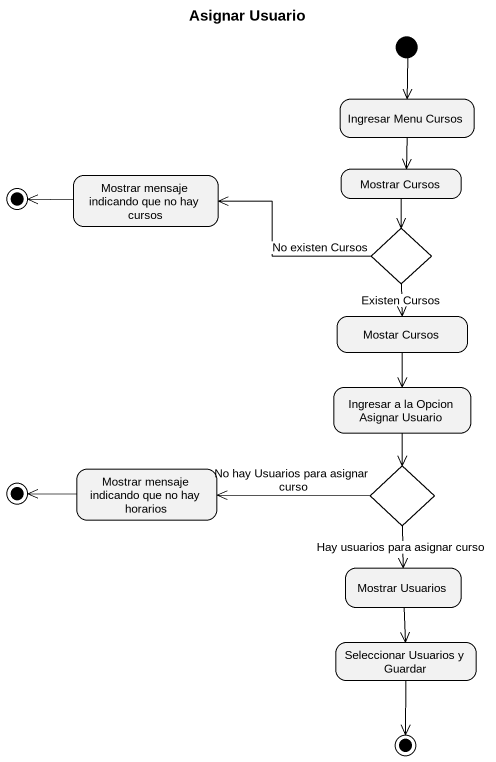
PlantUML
@startuml
title Asignar Usuario
hide empty description
state "Ingresar Menu Cursos" as Ingresar_Menu_Cursos
state "Mostrar mensaje indicando que no hay cursos" as Mostrar_mensaje_indicando
state "Mostrar Cursos" as Mostrar_Cursos
state final1 <<end>>
state choice1 <<choice>>
state "Mostar Cursos" as Mostar_Cursos
state "Ingresar a la Opcion Asignar Usuario" as Ingresar_a_la_Opcion
state "Mostrar mensaje indicando que no hay horarios" as Mostrar_mensaje_indicando_2
state choice2 <<choice>>
state final2 <<end>>
state "Mostrar Usuarios" as Mostrar_Usuarios
state "Seleccionar Usuarios y Guardar" as Seleccionar_Usuarios_y
state final3 <<end>>
[*] --> Ingresar_Menu_Cursos
Ingresar_Menu_Cursos --> Mostrar_Cursos
Mostrar_mensaje_indicando -left-> final1
Mostrar_Cursos --> choice1
choice1 -left-> Mostrar_mensaje_indicando : No existen Cursos
choice1 --> Mostar_Cursos : Existen Cursos
Mostar_Cursos --> Ingresar_a_la_Opcion
Ingresar_a_la_Opcion --> choice2
Mostrar_mensaje_indicando_2 -left-> final2
choice2 -left-> Mostrar_mensaje_indicando_2 : No hay Usuarios para asignar curso
choice2 --> Mostrar_Usuarios : Hay usuarios para asignar curso
Mostrar_Usuarios --> Seleccionar_Usuarios_y
Seleccionar_Usuarios_y --> final3
@enduml
